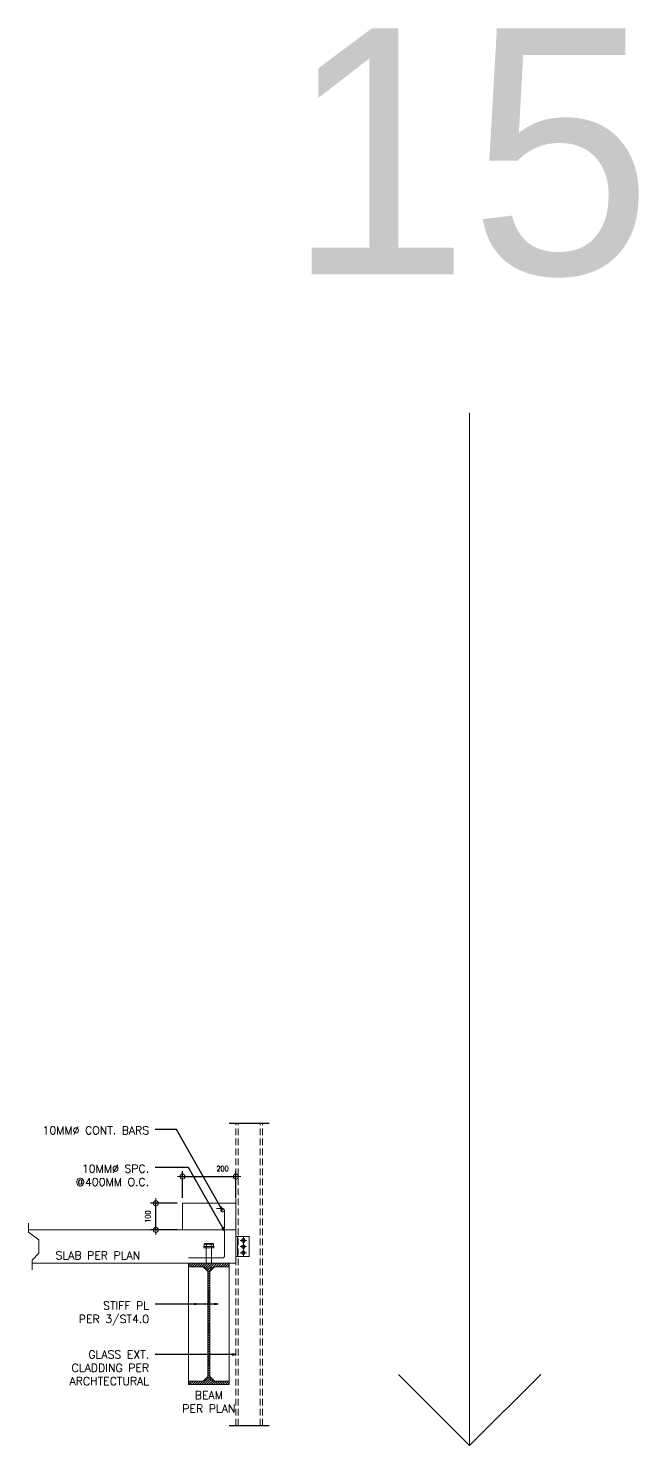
# Model space of a CAD drawing. Header units: millimetres. Extents: x 0 to 437400, y -7936 to 73710.
# Drawn here: x 20216 to 22504, y 10752 to 16066 of the extents above; entities that cross this region are included whole.
import ezdxf
from ezdxf.enums import TextEntityAlignment as Align

# ---------------------------------------------------------------- set-up
doc = ezdxf.new("R2010")
doc.units = ezdxf.units.MM
doc.header["$LTSCALE"] = 10
doc.header["$MEASUREMENT"] = 0
doc.linetypes.add('CENTER2', pattern=[1.125, 0.75, -0.125, 0.125, -0.125])
doc.linetypes.add('HIDDEN', pattern=[0.375, 0.25, -0.125])
for name, color, linetype, lineweight in [('.2 - RED', 1, 'Continuous', 20), ('grid_iden', 1, 'Continuous', 9), ('HATCH', 8, 'Continuous', 5), ('HPROP', 251, 'Continuous', 9), ('S-Ablt', 1, 'Continuous', 9), ('S-ANNO-DIMS', 1, 'Continuous', 5), ('S-Anno-Text', 52, 'Continuous', 15), ('S-DETL-FAST', 40, 'Continuous', 9), ('S-DETL-LN03', 3, 'Continuous', 9), ('S-DETL-RBAR', 7, 'Continuous', 9), ('SLAB', 4, 'Continuous', 9), ('WINDOW', 37, 'Continuous', 15)]:
    doc.layers.add(name, color=color, linetype=linetype, lineweight=lineweight)
doc.layers.add('S-DETL-GRID', color=62, linetype='Continuous', lineweight=9, plot=False)
doc.styles.add('1', font='simplex.shx', dxfattribs={"width": 0.8, "height": 20})
doc.styles.add('40', font='simplex.shx', dxfattribs={"width": 0.8, "height": 20})
doc.styles.add('ROMANS12', font='ROMANS.shx', dxfattribs={"height": 1.125})
doc.dimstyles.new('ESCA15', dxfattribs={"dimtxt": 40, "dimasz": 0.25, "dimexe": 20, "dimexo": 20, "dimgap": 20, "dimtad": 1, "dimdec": 0, "dimrnd": 1, "dimdsep": 46, "dimtxsty": '40', "dimblk1": 'ESCADIM_ARW', "dimblk2": 'ESCADIM_ARW', "dimsah": 1, "dimcen": 50, "dimclrd": 256, "dimclre": 256, "dimclrt": 52, "dimadec": 0, "dimazin": 0, "dimtfac": 1, "dimtdec": 0, "dimtofl": 0, "dimtmove": 0, "dimatfit": 3, "dimldrblk": 'ESCADIM_ARW', "dimfxl": 1, "dimtolj": 1, "dimtzin": 0, "dimarcsym": 0})
doc.dimstyles.new('ESCA_ARW$7', dxfattribs={"dimtxt": 200, "dimasz": 1, "dimexe": 100, "dimexo": 100, "dimgap": 100, "dimtad": 1, "dimdec": 0, "dimrnd": 1, "dimdsep": 46, "dimtxsty": '1', "dimblk1": 'dim_arw', "dimblk2": 'dim_arw', "dimsah": 1, "dimcen": 50, "dimclrd": 1, "dimclre": 256, "dimclrt": 52, "dimadec": 0, "dimazin": 0, "dimtfac": 1, "dimtofl": 0, "dimtmove": 0, "dimatfit": 3, "dimldrblk": 'dim_arw', "dimfxl": 1, "dimtolj": 1, "dimtzin": 0, "dimarcsym": 0})

# ---------------------------------------------------------------- blocks, each defined once
blk = doc.blocks.new('BOLT', base_point=(6.579, 3.6798))
for p, q in [((6.571, 3.6847), (6.571, 3.6798)), ((6.575, 3.6847), (6.571, 3.6847)), ((6.575, 3.6858), (6.573, 3.6858)), ((6.575, 3.6798), (6.575, 3.6858)), ((6.575, 3.6858), (6.583, 3.6858)), ((6.575, 3.6847), (6.583, 3.6847)), ((6.585, 3.6858), (6.583, 3.6858)), ((6.583, 3.6798), (6.583, 3.6858)), ((6.587, 3.6847), (6.583, 3.6847)), ((6.587, 3.6798), (6.587, 3.6847))]:
    blk.add_line(p, q)
for centre, radius, start, end in [((6.573, 3.6833), 0.00241, 33.9696, 146.0304), ((6.579, 3.6777), 0.00805, 60.2058, 119.7942), ((6.585, 3.6833), 0.00241, 33.9696, 146.0304)]:
    blk.add_arc(centre, radius, start, end)
blk = doc.blocks.new('BOLT20')
at = {"color": 1}
for p, q in [((-18.5, 4.5), (-18.5, 0)), ((18.5, 4.5), (-18.5, 4.5)), ((-18.5, 0), (18.5, 0)), ((18.5, 0), (18.5, 4.5))]:
    blk.add_line(p, q, dxfattribs=at)
at = {"color": 1, "xscale": 2125, "yscale": 2000, "zscale": 2125}
blk.add_blockref('BOLT', (0, 4.5), dxfattribs=at)
blk = doc.blocks.new('HBOLTP')
at = {"color": 0, "linetype": 'ByBlock'}
blk.add_lwpolyline([(-0.25, 0.43), (-0.5, 0), (-0.25, -0.43), (0.25, -0.43), (0.5, 0), (0.25, 0.43)], close=True, dxfattribs=at)
blk.add_circle((0, 0), 0.433, dxfattribs=at)
blk = doc.blocks.new('ESCADIM_ARW')
at = {"color": 9}
blk.add_line((75, 0), (-75, 0), dxfattribs=at)
blk.add_circle((0, 0), 37.5, dxfattribs=at)
blk = doc.blocks.new('*D23')
at = {"layer": 'Defpoints', "color": 0, "transparency": 16777216}
for p in [(20994, 11761), (20794, 11661), (20994, 11661)]:
    blk.add_point(p, dxfattribs=at)
at = {"layer": 'S-ANNO-DIMS', "lineweight": -2, "transparency": 16777216}
for p, q in [((20794, 11681), (20794, 11781)), ((20794.2, 11761), (20993.7, 11761)), ((20994, 11681), (20994, 11781))]:
    blk.add_line(p, q, dxfattribs=at)
at = {"layer": 'S-ANNO-DIMS', "lineweight": -2, "transparency": 16777216, "xscale": 0.25, "yscale": 0.25, "zscale": 0.25, "rotation": 180}
blk.add_blockref('ESCADIM_ARW', (20794, 11761), dxfattribs=at)
at = {"layer": 'S-ANNO-DIMS', "lineweight": -2, "transparency": 16777216, "xscale": 0.25, "yscale": 0.25, "zscale": 0.25}
blk.add_blockref('ESCADIM_ARW', (20994, 11761), dxfattribs=at)
at = {"layer": 'S-ANNO-DIMS', "color": 52, "transparency": 16777216, "insert": (20944, 11791), "char_height": 20, "attachment_point": 5, "style": '40'}
blk.add_mtext('\\A1;200', dxfattribs=at)
blk = doc.blocks.new('*D24')
at = {"layer": 'Defpoints', "color": 0, "transparency": 16777216}
for p in [(20694, 11661), (20794, 11661), (20794, 11561)]:
    blk.add_point(p, dxfattribs=at)
at = {"layer": 'S-ANNO-DIMS', "lineweight": -2, "transparency": 16777216}
for p, q in [((20774, 11661), (20674, 11661)), ((20694, 11561.2), (20694, 11660.7)), ((20774, 11561), (20674, 11561))]:
    blk.add_line(p, q, dxfattribs=at)
at = {"layer": 'S-ANNO-DIMS', "lineweight": -2, "transparency": 16777216, "xscale": 0.25, "yscale": 0.25, "zscale": 0.25}
for p, rotation in [((20694, 11661), 90), ((20694, 11561), 270)]:
    blk.add_blockref('ESCADIM_ARW', p, dxfattribs=dict(at, rotation=rotation))
at = {"layer": 'S-ANNO-DIMS', "color": 52, "transparency": 16777216, "insert": (20664, 11611), "char_height": 20, "attachment_point": 5, "rotation": 90, "style": '40'}
blk.add_mtext('\\A1;100', dxfattribs=at)
blk = doc.blocks.new('dim_arw')
h = blk.add_hatch(color=256)
h.paths.add_polyline_path([(-126, 29), (0, 0), (-126, -29, -0.115681), (-133, 0, -0.115681)])
h.paths.add_polyline_path([(-249, 58), (-126, 29, 0.115681), (-133, 0, 0.115681), (-126, -29), (-249, -58)])
for p, q in [((0, 0), (-249, 58)), ((-249, 58), (-249, -58)), ((0, 0), (-249, -58))]:
    blk.add_line(p, q)

msp = doc.modelspace()

# ---------------------------------------------------------------- hatches: boundary and pattern name
at = {"layer": 'HATCH'}
h = msp.add_hatch(dxfattribs=at)
h.set_pattern_fill('ANSI31', color=254, scale=50, style=0)
h.set_pattern_definition([(45, (-20656.0315, 4337.211), (-4.4194174, 4.4194174), [])])
edge = h.paths.add_edge_path()
edge.add_line((20892.57795, 10981.29097), (20816.18745, 10981.29097))
edge.add_line((20816.18745, 10981.29097), (20816.18745, 10994.62597))
edge.add_line((20816.18745, 10994.62597), (20871.74995, 10994.62597))
edge.add_arc((20871.74995, 11011.45347), 16.8275, 270, 360)
edge.add_line((20888.57745, 11011.45347), (20888.57745, 11405.78847))
edge.add_arc((20871.74995, 11405.78847), 16.8275, 0, 90)
edge.add_line((20871.74995, 11422.61597), (20816.18745, 11422.61597))
edge.add_line((20816.18745, 11422.61597), (20816.18745, 11435.95097))
edge.add_line((20816.18745, 11435.95097), (20968.96845, 11435.95097))
edge.add_line((20968.96845, 11435.95097), (20968.96845, 11422.61597))
edge.add_line((20968.96845, 11422.61597), (20913.40595, 11422.61597))
edge.add_arc((20913.40595, 11405.78847), 16.8275, 90, 180)
edge.add_line((20896.57845, 11405.78847), (20896.57845, 11011.45347))
edge.add_arc((20913.40595, 11011.45347), 16.8275, 180, 270)
edge.add_line((20913.40595, 10994.62597), (20968.96845, 10994.62597))
edge.add_line((20968.96845, 10994.62597), (20968.96845, 10981.29097))
edge.add_line((20968.96845, 10981.29097), (20892.57795, 10981.29097))

# ---------------------------------------------------------------- linework, layer by layer
at = {"layer": '.2 - RED'}
for points, elevation in [([(20993.96845, 11460.95097), (21043.96845, 11460.95097), (21043.96845, 11535.95097), (20993.96845, 11535.95097)], 0), ([(20999.96845, 11460.95097), (20993.96845, 11460.95097), (20993.96845, 11535.95097), (20999.96845, 11535.95097)], 0), ([(20816.18745, 11422.61597), (20871.74995, 11422.61597), (20888.57745, 11405.78847), (20888.57745, 11011.45347), (20871.74995, 10994.62597), (20816.18745, 10994.62597)], -0.00002), ([(20968.96845, 11422.61597), (20913.40595, 11422.61597), (20896.57845, 11405.78847), (20896.57845, 11011.45347), (20913.40595, 10994.62597), (20968.96845, 10994.62597)], -0.00002)]:
    msp.add_lwpolyline(points, close=True, dxfattribs=dict(at, elevation=elevation))
at = {"color": 1}
for p, q in [((20968.96845, 11960.95097, 0.00002), (21118.96845, 11960.95097, 0.00002)), ((20968.96845, 10828.38297, -0.00003), (21118.96845, 10828.38297, -0.00003))]:
    msp.add_line(p, q, dxfattribs=at)
at = {"layer": 'grid_iden', "elevation": 0}
msp.add_lwpolyline([(20216.03155, 11585.95097), (20216.03155, 11552.85255), (20254.76759, 11523.45097), (20254.76759, 11473.45097), (20229.76759, 11447.96848), (20229.76759, 11410.95097)], dxfattribs=at)
at = {"layer": 'HPROP', "color": 1}
for p, q in [((20882.57795, 11498.48237, -0.00002), (20882.57795, 11435.95097, -0.00002)), ((20902.57795, 11498.48237, -0.00002), (20902.57795, 11435.95097, -0.00002)), ((20946.14145, 11435.95097, -0.00002), (20966.14145, 11435.95097, -0.00002))]:
    msp.add_line(p, q, dxfattribs=at)
at = {"layer": 'S-ANNO-DIMS', "linetype": 'CENTER2'}
for p, q in [((21021.96845, 11508.97751, 0), (21021.96845, 11533.42442, 0)), ((21009.745, 11521.20097, 0), (21034.19191, 11521.20097, 0)), ((21009.745, 11498.45097, 0), (21034.19191, 11498.45097, 0)), ((21021.96845, 11486.22751, 0), (21021.96845, 11510.67442, 0)), ((21021.96845, 11487.92442, 0), (21021.96845, 11463.47751, 0)), ((21009.745, 11475.70097, 0), (21034.19191, 11475.70097, 0))]:
    msp.add_line(p, q, dxfattribs=at)
at = {"layer": 'S-DETL-GRID'}
for points in [[(21870, 14624.37436), (21870, 10752.2542), (21603.20989, 11019.0443)], [(21870, 14624.37436), (21870, 10752.2542), (22136.79011, 11019.0443)]]:
    msp.add_lwpolyline(points, dxfattribs=at)
at = {"layer": 'S-DETL-LN03', "elevation": -0.00002}
msp.add_lwpolyline([(20892.57795, 10981.29097), (20816.18745, 10981.29097), (20816.18745, 10994.62597), (20871.74995, 10994.62597, 0.4142135624), (20888.57745, 11011.45347), (20888.57745, 11405.78847, 0.4142135624), (20871.74995, 11422.61597), (20816.18745, 11422.61597), (20816.18745, 11435.95097), (20968.96845, 11435.95097), (20968.96845, 11422.61597), (20913.40595, 11422.61597, 0.4142135624), (20896.57845, 11405.78847), (20896.57845, 11011.45347, 0.4142135624), (20913.40595, 10994.62597), (20968.96845, 10994.62597), (20968.96845, 10981.29097), (20892.57795, 10981.29097)], format="xyb", dxfattribs=at)
at = {"layer": 'S-DETL-RBAR', "elevation": 0}
msp.add_lwpolyline([(20816.18745, 11455.95097), (20944.96845, 11455.95097, 0.4142135624), (20950.96845, 11461.95097), (20950.96845, 11634.95097, 0.4142135624), (20944.96845, 11640.95097), (20920.96845, 11640.95097)], format="xyb", dxfattribs=at)
at = {"layer": 'S-DETL-RBAR'}
msp.add_circle((20943.96845, 11633.95097, 0), 6, dxfattribs=at)
at = {"layer": 'SLAB', "elevation": 0}
msp.add_lwpolyline([(20993.96845, 11560.95097), (20793.96845, 11560.95097), (20793.96845, 11660.95097), (20993.96845, 11660.95097)], close=True, dxfattribs=at)
msp.add_lwpolyline([(20216.03155, 11560.95097), (20993.96845, 11560.95097), (20993.96845, 11435.95097), (20229.76759, 11435.95097)], dxfattribs=at)
at = {"layer": 'WINDOW', "linetype": 'HIDDEN', "lineweight": 15, "ltscale": 10}
for p, q in [((20993.96845, 10828.38297, -0.00003), (20993.96845, 11960.95097, 0.00002)), ((21002.96845, 10828.38297, 0), (21002.96845, 11960.95097, 0.00005)), ((21084.96845, 10828.38297, 0), (21084.96845, 11960.95097, 0.00005)), ((21093.96845, 10828.38297, -0.00003), (21093.96845, 11960.95097, 0.00002))]:
    msp.add_line(p, q, dxfattribs=at)

# ---------------------------------------------------------------- block references
at = {"layer": 'S-Ablt', "color": 1, "xscale": -1}
msp.add_blockref('BOLT20', (20892.57795, 11493.98237, -0.00002), dxfattribs=at)
at = {"layer": 'S-DETL-FAST', "linetype": 'ByBlock', "xscale": 13.85640646055377, "yscale": 13.85640646055377, "zscale": 13.85640646055377, "rotation": 180}
for p in [(21021.96845, 11521.20097, 0), (21021.96845, 11498.45097, 0)]:
    msp.add_blockref('HBOLTP', p, dxfattribs=at)
at = {"layer": 'S-DETL-FAST', "linetype": 'ByBlock', "xscale": -13.85640646055377, "yscale": 13.85640646055377, "zscale": 13.85640646055377}
msp.add_blockref('HBOLTP', (21021.96845, 11475.70097, 0), dxfattribs=at)

# ---------------------------------------------------------------- texts
at = {"layer": 'S-Anno-Text', "char_height": 30, "style": 'ROMANS12'}
for s, insert, width, attachment_point in [('10MM%%C CONT. BARS ', (20668.75005, 11919.46766, 0.00029), 1104.4617485, 9), ('10MM%%C SPC. \\P@400MM O.C. ', (20668.75005, 11725.70953, 0.00029), 1104.4617485, 9), ('\\pxqr;SLAB PER PLAN', (20635.5406, 11450.77721, -0.00001), 1104.4617485, 9), ('STIFF PL\\PPER 3/ST4.0 ', (20668.75005, 11202.28408, 0.00028), 1104.4617485, 9), ('GLASS EXT. \\PCLADDING PER \\PARCHTECTURAL', (20668.75005, 10979.01979, 0.00002), 1104.4617485, 9), ('\\pxqc;BEAM\\PPER PLAN', (20892.57795, 10956.29097, -0.00002), 936.6722408, 2)]:
    msp.add_mtext(s, dxfattribs=dict(at, insert=insert, width=width, attachment_point=attachment_point))
at = {"layer": 'S-DETL-GRID'}
msp.add_text('15', height=921.777138, dxfattribs=at).set_placement((21870, 15144.39012), align=Align.CENTER)

# ---------------------------------------------------------------- dimensions: what is measured, and where the dimension line sits
at = {"layer": 'S-ANNO-DIMS'}
dim = msp.add_linear_dim(base=(20993.96845, 11760.95097, 0), p1=(20793.96845, 11660.95097, 0), p2=(20993.96845, 11660.95097, 0), dimstyle='ESCA15', override={"dimtxt": 30}, dxfattribs=at)
dim.commit()
dim.dimension.update_dxf_attribs({"geometry": '*D23', "text_midpoint": (20943.96845, 11760.95097, 0), "dimtype": 160})
dim = msp.add_linear_dim(base=(20693.96845, 11660.95097, 0), p1=(20793.96845, 11560.95097, 0), p2=(20793.96845, 11660.95097, 0), angle=90, dimstyle='ESCA15', dxfattribs=at)
dim.commit()
dim.dimension.update_dxf_attribs({"geometry": '*D24', "text_midpoint": (20693.96845, 11610.95097, 0), "dimtype": 160})

# ---------------------------------------------------------------- leaders
at = {"layer": 'S-Anno-Text'}
for points in [[(20943.96845, 11633.95097, 0), (20771.26338, 11937.94147, 0), (20691.40779, 11937.94147, 0)], [(20950.96845, 11557.93639, 0), (20816.42444, 11794.75689, 0), (20691.40779, 11794.75689, 0)], [(20927.6698, 11282.60597, 0), (20691.40779, 11282.60597, 0)], [(20851.2371, 11282.60597, 0), (20691.40779, 11282.60597, 0)], [(20993.96845, 11093.43019, -0.00002), (20691.40779, 11093.43019, -0.00002)]]:
    msp.add_leader(points, dimstyle='ESCA_ARW$7', override={"dimscale": 0.05}, dxfattribs=at)

doc.saveas('drawing.dxf')
